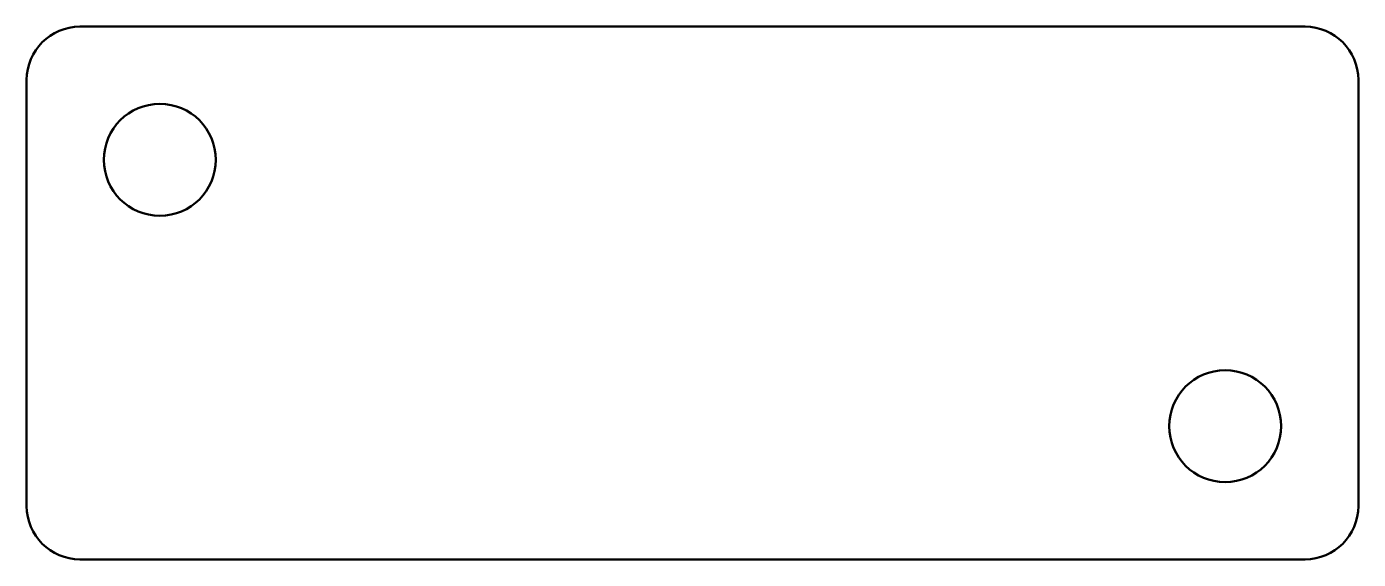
# Model space of a CAD drawing. Header units: millimetres. Extents: x 181.1 to 231.1, y 146 to 166.
import ezdxf

# ---------------------------------------------------------------- set-up
doc = ezdxf.new("R2010")
doc.units = ezdxf.units.MM
doc.header["$LTSCALE"] = 0.75
doc.layers.add('Visible', color=7, linetype='Continuous', lineweight=50)

msp = doc.modelspace()

# ---------------------------------------------------------------- linework, layer by layer
at = {"layer": 'Visible'}
for p, q in [((229.057654, 166.005372, 0.8), (183.057654, 166.005372, 0.8)), ((181.057654, 164.005372, 0.8), (181.057654, 148.005372, 0.8)), ((231.057654, 148.005372, 0.8), (231.057654, 164.005372, 0.8)), ((183.057654, 146.005372, 0.8), (229.057654, 146.005372, 0.8))]:
    msp.add_line(p, q, dxfattribs=at)
at = {"layer": 'Visible', "extrusion": (0, 0, -1)}
for centre in [(-186.057654, 161.005372, -0.8), (-226.057654, 151.005372, -0.8)]:
    msp.add_circle(centre, 2.1, dxfattribs=at)
for centre, start, end in [((-183.057654, 164.005372, -0.8), 0, 90), ((-229.057654, 164.005372, -0.8), 90, 180), ((-183.057654, 148.005372, -0.8), 270, 0), ((-229.057654, 148.005372, -0.8), 180, 270)]:
    msp.add_arc(centre, 2, start, end, dxfattribs=at)

doc.saveas('drawing.dxf')
